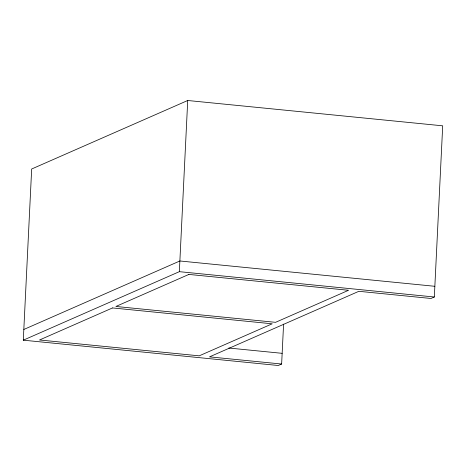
<?xml version="1.0" encoding="UTF-8"?>
<svg xmlns="http://www.w3.org/2000/svg" width="466" height="466" viewBox="0 0 466 466"><rect width="100%" height="100%" fill="white"/><g stroke="black" fill="none" stroke-linecap="round" stroke-linejoin="round"><path stroke-width="0.7" d="M281.633 364.028L278.278 365.501L23.3 340.174L31.671 169.001L187.722 100.499L442.7 125.826L434.329 296.999L430.974 298.473L358.855 291.308L209.519 356.863L281.633 364.028L283.584 324.132M23.3 340.174L179.352 271.672L187.722 100.499M23.824 329.474L179.876 260.977L434.854 286.299M179.352 271.672L434.329 296.999M228.789 348.026L282.157 353.327M112.527 307.939L39.534 339.982L199.215 355.838L272.208 323.8L112.527 307.939M188.876 274.427L115.883 306.465L275.563 322.326L348.556 290.283L188.876 274.427"/></g></svg>
